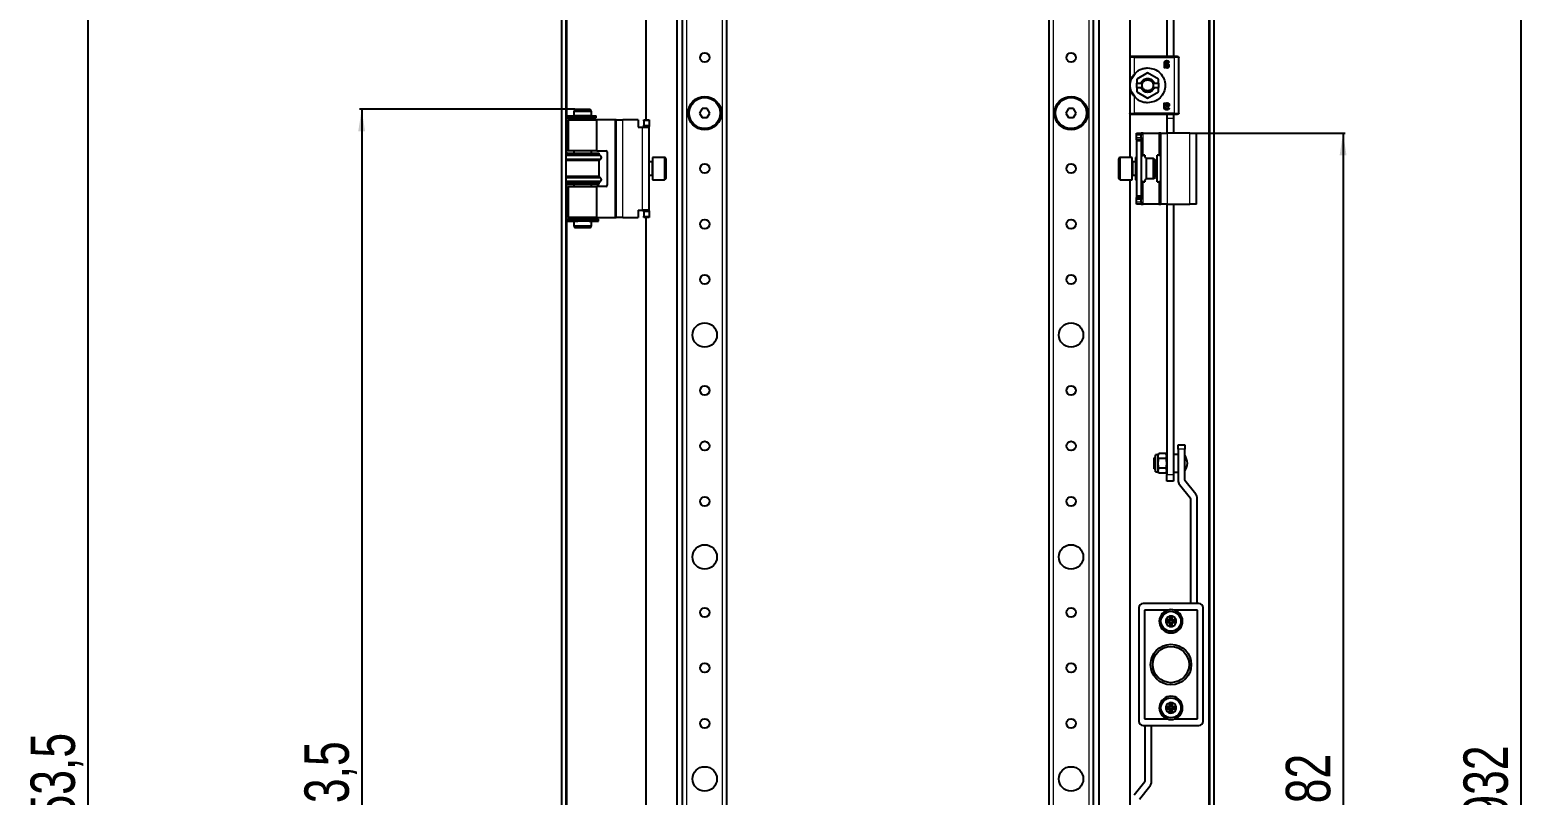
# Model space of a CAD drawing. Header units: millimetres. Extents: x -141 to 1299, y -1456 to 1043.
# Drawn here: x 626 to 1299, y -223 to 121 of the extents above; entities that cross this region are included whole.
import ezdxf

# ---------------------------------------------------------------- set-up
doc = ezdxf.new("R2010")
doc.units = ezdxf.units.MM
doc.layers.add('FORMAT', color=7, linetype='Continuous')
doc.styles.add('SLDTEXTSTYLE0', font='TXT', dxfattribs={"width": 0.75})
doc.dimstyles.new('SLDDIMSTYLE0', dxfattribs={"dimtxt": 20, "dimasz": 10, "dimexe": 0, "dimexo": 0.0625, "dimgap": 5, "dimtad": 2, "dimdec": 1, "dimrnd": 1e-09, "dimzin": 12, "dimdsep": 46, "dimtxsty": 'SLDTEXTSTYLE0', "dimsah": 1, "dimcen": 0.09, "dimadec": 0, "dimazin": 3, "dimtfac": 1, "dimtofl": 0, "dimtmove": 0, "dimatfit": 3, "dimfxl": 0, "dimfrac": 2, "dimtolj": 1, "dimtzin": 12, "dimarcsym": 0})

# ---------------------------------------------------------------- blocks, each defined once
blk = doc.blocks.new('_D_5')
at = {"layer": 'FORMAT'}
for p, q in [((1151.5, 749.96), (1298.5, 749.96)), ((1297.5, 749.96), (1297.5, -1182.04)), ((1151.5, -1182.04), (1298.5, -1182.04))]:
    blk.add_line(p, q, dxfattribs=at)
for points in [[(1297.5, 749.96), (1295.96, 739.96), (1299.04, 739.96)], [(1297.5, -1182.04), (1299.04, -1172.04), (1295.96, -1172.04)]]:
    blk.add_solid(points, dxfattribs=at)
at = {"layer": 'FORMAT', "insert": (1271.72, -245.59), "char_height": 20, "attachment_point": 1, "rotation": 90, "style": 'SLDTEXTSTYLE0'}
blk.add_mtext('1932', dxfattribs=at)
blk = doc.blocks.new('_D_7')
at = {"layer": 'FORMAT'}
for p, q in [((871.56, 760.71), (651.14, 760.71)), ((652.14, 760.71), (652.14, -1192.79)), ((871.56, -1192.79), (651.14, -1192.79))]:
    blk.add_line(p, q, dxfattribs=at)
for points in [[(652.14, 760.71), (650.6, 750.71), (653.67, 750.71)], [(652.14, -1192.79), (653.67, -1182.79), (650.6, -1182.79)]]:
    blk.add_solid(points, dxfattribs=at)
at = {"layer": 'FORMAT', "insert": (626.35, -256.67), "char_height": 20, "attachment_point": 1, "rotation": 90, "style": 'SLDTEXTSTYLE0'}
blk.add_mtext('1953,5', dxfattribs=at)
blk = doc.blocks.new('_D_8')
at = {"layer": 'FORMAT'}
for p, q in [((1148.5, 74.96), (1218.5, 74.96)), ((1217.5, 74.96), (1217.5, -507.04)), ((1148.5, -507.04), (1218.5, -507.04))]:
    blk.add_line(p, q, dxfattribs=at)
for points in [[(1217.5, 74.96), (1215.96, 64.96), (1219.04, 64.96)], [(1217.5, -507.04), (1219.04, -497.04), (1215.96, -497.04)]]:
    blk.add_solid(points, dxfattribs=at)
at = {"layer": 'FORMAT', "insert": (1191.72, -238.2), "char_height": 20, "attachment_point": 1, "rotation": 90, "style": 'SLDTEXTSTYLE0'}
blk.add_mtext('582', dxfattribs=at)
blk = doc.blocks.new('_D_9')
at = {"layer": 'FORMAT'}
for p, q in [((871.56, 85.71), (774.49, 85.71)), ((775.49, 85.71), (775.49, -517.79)), ((871.56, -517.79), (774.49, -517.79))]:
    blk.add_line(p, q, dxfattribs=at)
for points in [[(775.49, 85.71), (773.95, 75.71), (777.03, 75.71)], [(775.49, -517.79), (777.03, -507.79), (773.95, -507.79)]]:
    blk.add_solid(points, dxfattribs=at)
at = {"layer": 'FORMAT', "insert": (749.71, -249.29), "char_height": 20, "attachment_point": 1, "rotation": 90, "style": 'SLDTEXTSTYLE0'}
blk.add_mtext('603,5', dxfattribs=at)

msp = doc.modelspace()

# ---------------------------------------------------------------- linework, layer by layer
at = {"color": 7, "linetype": 'Continuous', "lineweight": 25}
for p, q in [((865.49, 861.46), (865.49, -1293.54)), ((867.49, 861.46), (867.49, -1293.54)), ((1157.49, -1293.54), (1157.49, 861.46)), ((1159.49, -1293.54), (1159.49, 861.46)), ((917.49, 828.46), (917.49, -1260.54)), ((1107.49, 828.46), (1107.49, -1260.54)), ((919.99, -1233.54), (919.99, 801.46)), ((939.99, -1233.54), (939.99, 801.46)), ((1084.99, 801.46), (1084.99, -1233.54)), ((1104.99, 801.46), (1104.99, -1233.54)), ((1121.49, 728.96), (1121.49, 109.14)), ((1138.19, 717.96), (1138.19, 109.46)), ((1141.19, 717.96), (1141.19, 109.46)), ((903.49, 711.96), (903.49, 80.96)), ((1121.49, 108.96), (1121.49, 83.96)), ((1141.49, 109.46), (1123.49, 109.46)), ((1142.09, 109.46), (1141.84, 109.46)), ((1143.49, 83.96), (1143.49, 108.96)), ((1122.32, 99.59), (1123.83, 101.85)), ((1129.49, 102.18), (1124.54, 99.32)), ((1134.44, 99.32), (1129.49, 102.18)), ((1136.94, 106.42), (1136.94, 104.56)), ((1137.39, 104.56), (1137.39, 104.84)), ((1137.46, 106.17), (1137.46, 106.39)), ((1137.85, 106.17), (1137.46, 106.17)), ((1137.46, 105.82), (1137.89, 105.82)), ((1137.46, 105.23), (1137.46, 105.82)), ((1124.54, 99.32), (1124.54, 97.46)), ((1124.54, 95.46), (1124.54, 97.46)), ((1124.54, 97.46), (1126.51, 97.46)), ((1124.54, 95.46), (1124.54, 93.61)), ((1124.54, 95.46), (1126.51, 95.46)), ((1127.2, 97.46), (1126.51, 97.46)), ((1126.51, 95.46), (1127.2, 95.46)), ((1132.48, 97.46), (1131.79, 97.46)), ((1131.79, 95.46), (1132.48, 95.46)), ((1132.48, 97.46), (1134.44, 97.46)), ((1132.48, 95.46), (1134.44, 95.46)), ((1134.44, 97.46), (1134.44, 99.32)), ((1134.44, 97.46), (1134.44, 95.46)), ((1134.44, 93.61), (1134.44, 95.46)), ((1123.83, 91.08), (1122.32, 93.34)), ((1124.54, 93.61), (1129.49, 90.75)), ((1129.49, 90.75), (1134.44, 93.61)), ((1136.94, 86.51), (1136.94, 88.37)), ((1137.39, 88.37), (1137.39, 88.09)), ((1137.46, 87.11), (1137.46, 87.7)), ((867.84, 82.66), (867.84, 81.76)), ((867.84, 82.66), (880.73, 82.66)), ((867.84, 81.76), (880.73, 81.76)), ((868.54, 80.96), (868.54, 66.96)), ((868.54, 80.96), (881.44, 80.96)), ((871.57, 85.71), (870.99, 84.71)), ((870.99, 84.71), (870.99, 82.71)), ((878.99, 84.71), (870.99, 84.71)), ((875.75, 82.71), (870.99, 82.71)), ((870.99, 81.71), (870.99, 80.96)), ((875.75, 81.71), (870.99, 81.71)), ((871.49, 82.71), (871.49, 82.66)), ((871.49, 81.76), (871.49, 81.71)), ((871.57, 85.71), (878.42, 85.71)), ((878.99, 82.71), (875.75, 82.71)), ((878.99, 81.71), (875.75, 81.71)), ((878.99, 84.71), (878.42, 85.71)), ((878.49, 82.66), (878.49, 82.71)), ((878.49, 81.71), (878.49, 81.76)), ((878.99, 82.71), (878.99, 84.71)), ((878.99, 80.96), (878.99, 81.71)), ((880.73, 82.66), (880.82, 82.66)), ((880.73, 81.76), (880.82, 81.76)), ((880.82, 81.76), (880.82, 82.66)), ((880.82, 82.66), (881.03, 82.66)), ((880.82, 81.76), (881.03, 81.76)), ((881.03, 81.76), (881.03, 82.66)), ((881.44, 66.96), (881.44, 80.96)), ((889.54, 80.96), (881.44, 80.96)), ((890.04, 80.96), (889.54, 80.96)), ((890.04, 36.96), (890.04, 80.96)), ((890.04, 80.96), (893.04, 80.96)), ((900.04, 80.96), (893.04, 80.96)), ((900.04, 80.96), (900.04, 77.66)), ((902.54, 80.96), (905.04, 80.96)), ((902.54, 80.46), (902.54, 80.96)), ((905.04, 80.96), (905.04, 80.46)), ((928.84, 85.96), (927.68, 83.96)), ((927.68, 83.96), (928.84, 81.96)), ((931.15, 85.96), (928.84, 85.96)), ((928.84, 81.96), (931.15, 81.96)), ((932.3, 83.96), (931.15, 85.96)), ((931.15, 81.96), (932.3, 83.96)), ((1093.84, 85.96), (1092.68, 83.96)), ((1092.68, 83.96), (1093.84, 81.96)), ((1096.15, 85.96), (1093.84, 85.96)), ((1093.84, 81.96), (1096.15, 81.96)), ((1097.3, 83.96), (1096.15, 85.96)), ((1096.15, 81.96), (1097.3, 83.96)), ((1121.49, 83.79), (1121.49, 63.96)), ((1123.49, 83.46), (1141.49, 83.46)), ((1137.89, 87.11), (1137.46, 87.11)), ((1137.85, 86.76), (1137.46, 86.76)), ((1137.46, 86.76), (1137.46, 86.54)), ((1138.19, 83.54), (1138.19, 81.66)), ((1138.19, 81.66), (1138.19, 74.96)), ((1141.19, 83.54), (1141.19, 81.66)), ((1141.19, 81.66), (1141.19, 74.96)), ((1141.84, 83.46), (1142.09, 83.46)), ((900.04, 77.66), (902.04, 77.66)), ((902.04, 77.66), (905.04, 77.66)), ((902.54, 80.46), (902.54, 78.46)), ((902.54, 77.96), (902.54, 78.46)), ((905.04, 77.96), (902.54, 77.96)), ((902.54, 77.96), (902.54, 77.66)), ((905.04, 80.46), (905.04, 78.46)), ((905.04, 78.46), (905.04, 77.96)), ((905.04, 77.66), (905.04, 77.96)), ((905.04, 40.26), (905.04, 77.66)), ((1124.49, 74.96), (1126.49, 74.96)), ((1124.49, 73.96), (1124.49, 74.96)), ((1126.49, 74.96), (1126.49, 73.96)), ((1127.49, 74.96), (1126.49, 74.96)), ((1127.49, 74.96), (1134.49, 74.96)), ((1135.49, 74.96), (1134.49, 74.96)), ((1135.49, 42.96), (1135.49, 74.96)), ((1135.49, 74.96), (1138.49, 74.96)), ((1148.49, 74.96), (1138.49, 74.96)), ((1148.49, 74.96), (1151.49, 74.96)), ((1151.49, 42.96), (1151.49, 74.96)), ((1124.49, 72.96), (1124.49, 73.96)), ((1124.49, 71.96), (1124.49, 72.96)), ((1126.49, 71.96), (1124.49, 71.96)), ((1124.49, 71.96), (1124.49, 71.46)), ((1126.49, 71.46), (1124.49, 71.46)), ((1124.49, 71.46), (1124.49, 46.46)), ((1126.49, 72.96), (1126.49, 73.96)), ((1126.49, 72.96), (1126.49, 71.96)), ((1126.49, 71.96), (1126.49, 71.46)), ((1126.49, 71.46), (1126.49, 46.46)), ((867.49, 65.96), (882.49, 65.96)), ((882.49, 65.36), (867.49, 65.36)), ((882.49, 62.56), (867.49, 62.56)), ((881.44, 66.96), (868.54, 66.96)), ((870.99, 66.96), (870.99, 65.96)), ((878.99, 65.96), (878.99, 66.96)), ((881.44, 66.96), (885.54, 66.96)), ((882.49, 65.36), (882.49, 65.96)), ((883.19, 64.68), (882.49, 65.36)), ((882.49, 62.56), (883.19, 63.25)), ((882.49, 55.36), (882.49, 62.56)), ((886.04, 66.46), (886.04, 51.46)), ((906.29, 61.96), (905.04, 61.96)), ((911.94, 63.96), (906.54, 63.96)), ((906.54, 63.96), (906.54, 53.96)), ((912.54, 63.36), (912.54, 54.56)), ((1116.49, 56.71), (1116.49, 63.36)), ((1122.49, 63.96), (1117.09, 63.96)), ((1122.49, 56.41), (1122.49, 63.96)), ((1123.99, 61.96), (1122.74, 61.96)), ((1124.49, 63.96), (1123.99, 63.96)), ((1123.99, 63.96), (1123.99, 62.75)), ((1123.99, 62.75), (1123.99, 53.96)), ((1126.49, 64.96), (1127.49, 64.96)), ((1128.19, 64.96), (1127.49, 64.96)), ((1128.19, 64.96), (1128.19, 64.51)), ((1132.13, 63.46), (1128.99, 63.46)), ((1128.99, 54.46), (1128.99, 63.46)), ((1132.99, 62.96), (1132.13, 63.46)), ((1132.13, 54.46), (1132.13, 63.46)), ((1132.99, 54.96), (1132.99, 62.96)), ((1133.79, 52.96), (1133.79, 64.96)), ((1134.49, 64.96), (1133.79, 64.96)), ((1134.49, 64.96), (1135.49, 64.96)), ((882.49, 55.36), (867.49, 55.36)), ((883.19, 54.68), (882.49, 55.36)), ((905.04, 55.96), (906.29, 55.96)), ((906.54, 53.96), (911.94, 53.96)), ((1116.49, 54.56), (1116.49, 56.71)), ((1117.09, 53.96), (1122.49, 53.96)), ((1121.49, 53.96), (1121.49, -486.04)), ((1122.49, 53.96), (1122.49, 56.41)), ((1122.74, 55.96), (1123.99, 55.96)), ((1123.99, 53.96), (1124.49, 53.96)), ((1128.99, 54.46), (1132.13, 54.46)), ((1132.13, 54.46), (1132.99, 54.96)), ((882.49, 52.56), (867.49, 52.56)), ((867.49, 51.96), (882.49, 51.96)), ((868.54, 50.96), (868.54, 36.96)), ((868.54, 50.96), (881.44, 50.96)), ((870.99, 51.96), (870.99, 50.96)), ((878.99, 50.96), (878.99, 51.96)), ((881.44, 36.96), (881.44, 50.96)), ((885.54, 50.96), (881.44, 50.96)), ((882.49, 52.56), (883.19, 53.25)), ((882.49, 51.96), (882.49, 52.56)), ((1127.49, 52.96), (1126.49, 52.96)), ((1127.49, 52.96), (1128.19, 52.96)), ((1128.19, 53.41), (1128.19, 52.96)), ((1133.79, 52.96), (1134.49, 52.96)), ((1135.49, 52.96), (1134.49, 52.96)), ((1126.49, 46.46), (1124.49, 46.46)), ((1124.49, 46.46), (1124.49, 45.96)), ((1124.49, 44.96), (1124.49, 45.96)), ((1124.49, 45.96), (1126.49, 45.96)), ((1124.49, 43.96), (1124.49, 44.96)), ((1124.49, 42.96), (1124.49, 43.96)), ((1126.49, 42.96), (1124.49, 42.96)), ((1126.49, 46.46), (1126.49, 45.96)), ((1126.49, 45.96), (1126.49, 44.96)), ((1126.49, 43.96), (1126.49, 44.96)), ((1126.49, 43.96), (1126.49, 42.96)), ((1126.49, 42.96), (1127.49, 42.96)), ((1134.49, 42.96), (1127.49, 42.96)), ((1134.49, 42.96), (1135.49, 42.96)), ((1138.49, 42.96), (1135.49, 42.96)), ((1138.19, 42.96), (1138.19, -78.84)), ((1138.49, 42.96), (1148.49, 42.96)), ((1141.19, 42.96), (1141.19, -78.84)), ((1151.49, 42.96), (1148.49, 42.96)), ((867.84, 36.16), (867.84, 35.26)), ((867.84, 36.16), (871.84, 36.16)), ((867.84, 35.26), (871.84, 35.26)), ((881.44, 36.96), (868.54, 36.96)), ((870.99, 36.96), (870.99, 36.21)), ((875.75, 36.21), (870.99, 36.21)), ((870.99, 35.21), (870.99, 33.21)), ((875.75, 35.21), (870.99, 35.21)), ((871.49, 36.21), (871.49, 36.16)), ((871.49, 35.26), (871.49, 35.21)), ((871.84, 36.16), (872.49, 36.16)), ((871.84, 35.26), (872.49, 35.26)), ((872.49, 36.16), (872.83, 36.16)), ((872.49, 35.26), (872.83, 35.26)), ((872.83, 35.26), (872.83, 36.16)), ((872.83, 36.16), (872.83, 36.16)), ((872.83, 35.26), (872.83, 35.26)), ((878.99, 36.21), (875.75, 36.21)), ((878.99, 35.21), (875.75, 35.21)), ((877.92, 36.16), (877.92, 35.26)), ((877.92, 36.16), (877.94, 36.16)), ((877.92, 35.26), (877.94, 35.26)), ((877.94, 36.16), (879.24, 36.16)), ((877.94, 35.26), (879.24, 35.26)), ((878.49, 36.16), (878.49, 36.21)), ((878.49, 35.21), (878.49, 35.26)), ((878.99, 36.21), (878.99, 36.96)), ((878.99, 33.21), (878.99, 35.21)), ((879.24, 36.16), (879.96, 36.16)), ((879.24, 35.26), (879.96, 35.26)), ((879.96, 36.16), (882.14, 36.16)), ((879.96, 35.26), (882.14, 35.26)), ((881.44, 36.96), (889.54, 36.96)), ((882.14, 35.26), (882.14, 36.16)), ((889.54, 36.96), (890.04, 36.96)), ((893.04, 36.96), (890.04, 36.96)), ((893.04, 36.96), (900.04, 36.96)), ((900.04, 40.26), (902.04, 40.26)), ((900.04, 40.26), (900.04, 36.96)), ((905.04, 40.26), (902.04, 40.26)), ((902.54, 40.26), (902.54, 39.96)), ((902.54, 39.96), (905.04, 39.96)), ((902.54, 39.46), (902.54, 39.96)), ((902.54, 39.46), (902.54, 37.46)), ((902.54, 36.96), (902.54, 37.46)), ((905.04, 36.96), (902.54, 36.96)), ((903.49, 36.96), (903.49, -469.04)), ((905.04, 39.96), (905.04, 40.26)), ((905.04, 39.96), (905.04, 39.46)), ((905.04, 39.46), (905.04, 37.46)), ((905.04, 37.46), (905.04, 36.96)), ((870.99, 33.21), (871.57, 32.21)), ((870.99, 33.21), (875.75, 33.21)), ((875.64, 32.21), (871.57, 32.21)), ((878.42, 32.21), (875.64, 32.21)), ((875.75, 33.21), (878.99, 33.21)), ((878.42, 32.21), (878.99, 33.21)), ((1143.19, -67.54), (1143.19, -65.54)), ((1143.19, -65.54), (1146.19, -65.54)), ((1146.19, -65.54), (1146.19, -67.54)), ((1132.99, -70.89), (1132.49, -71.39)), ((1132.49, -76.29), (1132.49, -71.39)), ((1134.19, -69.99), (1132.99, -69.99)), ((1132.99, -73.84), (1132.99, -69.99)), ((1132.99, -77.69), (1132.99, -73.84)), ((1134.54, -69.39), (1134.19, -69.99)), ((1134.19, -73.84), (1134.19, -69.99)), ((1134.19, -77.69), (1134.19, -73.84)), ((1137.65, -69.39), (1134.54, -69.39)), ((1137.65, -71.61), (1134.54, -71.61)), ((1137.99, -69.99), (1137.65, -69.39)), ((1137.99, -69.99), (1137.99, -77.69)), ((1138.19, -70.89), (1137.99, -70.89)), ((1143.19, -69.84), (1141.19, -69.84)), ((1143.19, -67.54), (1143.19, -81.47)), ((1146.19, -81.47), (1146.19, -67.54)), ((1132.49, -76.29), (1132.99, -76.79)), ((1132.99, -77.69), (1134.19, -77.69)), ((1134.19, -77.69), (1134.54, -78.29)), ((1137.65, -76.06), (1134.54, -76.06)), ((1137.65, -78.29), (1134.54, -78.29)), ((1137.65, -78.29), (1137.99, -77.69)), ((1137.99, -76.79), (1138.19, -76.79)), ((1138.19, -81.84), (1138.19, -78.84)), ((1141.19, -77.84), (1143.19, -77.84)), ((1141.19, -78.84), (1141.19, -81.84)), ((1141.19, -81.84), (1138.19, -81.84)), ((1143.88, -83.45), (1148.75, -89.62)), ((1151.11, -87.76), (1146.24, -81.59)), ((1148.79, -89.75), (1148.79, -137.04)), ((1151.79, -137.04), (1151.79, -89.75)), ((1125.49, -139.04), (1125.49, -190.04)), ((1152.49, -137.04), (1127.49, -137.04)), ((1127.99, -140.04), (1127.99, -189.04)), ((1138.39, -140.04), (1127.99, -140.04)), ((1151.99, -140.04), (1141.59, -140.04)), ((1151.99, -189.04), (1151.99, -140.04)), ((1154.49, -190.04), (1154.49, -139.04)), ((1139.29, -144.44), (1137.72, -144.44)), ((1138.09, -144.87), (1137.72, -144.44)), ((1138.09, -145.2), (1137.72, -145.64)), ((1137.72, -145.64), (1139.29, -145.64)), ((1139.29, -144.87), (1138.09, -144.87)), ((1138.09, -145.2), (1139.29, -145.2)), ((1139.39, -142.76), (1139.39, -144.34)), ((1139.83, -143.13), (1139.39, -142.76)), ((1139.39, -145.74), (1139.39, -147.31)), ((1139.83, -146.94), (1139.39, -147.31)), ((1139.83, -143.13), (1139.83, -144.34)), ((1139.83, -145.74), (1139.83, -146.94)), ((1140.16, -143.13), (1140.59, -142.76)), ((1140.16, -144.34), (1140.16, -143.13)), ((1140.16, -146.94), (1140.16, -145.74)), ((1140.16, -146.94), (1140.59, -147.31)), ((1140.59, -144.34), (1140.59, -142.76)), ((1140.59, -147.31), (1140.59, -145.74)), ((1142.27, -144.44), (1140.69, -144.44)), ((1141.9, -144.87), (1140.69, -144.87)), ((1140.69, -145.2), (1141.9, -145.2)), ((1140.69, -145.64), (1142.27, -145.64)), ((1141.9, -144.87), (1142.27, -144.44)), ((1141.9, -145.2), (1142.27, -145.64)), ((1138.09, -183.87), (1137.72, -183.44)), ((1137.72, -183.44), (1139.29, -183.44)), ((1138.09, -184.2), (1137.72, -184.64)), ((1139.29, -184.64), (1137.72, -184.64)), ((1138.09, -183.87), (1139.29, -183.87)), ((1139.29, -184.2), (1138.09, -184.2)), ((1139.39, -183.34), (1139.39, -181.76)), ((1139.83, -182.13), (1139.39, -181.76)), ((1139.39, -186.31), (1139.39, -184.74)), ((1139.83, -185.94), (1139.39, -186.31)), ((1139.83, -183.34), (1139.83, -182.13)), ((1139.83, -185.94), (1139.83, -184.74)), ((1140.16, -182.13), (1140.59, -181.76)), ((1140.16, -182.13), (1140.16, -183.34)), ((1140.16, -184.74), (1140.16, -185.94)), ((1140.16, -185.94), (1140.59, -186.31)), ((1140.59, -181.76), (1140.59, -183.34)), ((1140.59, -184.74), (1140.59, -186.31)), ((1140.69, -183.44), (1142.27, -183.44)), ((1140.69, -183.87), (1141.9, -183.87)), ((1141.9, -184.2), (1140.69, -184.2)), ((1142.27, -184.64), (1140.69, -184.64)), ((1141.9, -183.87), (1142.27, -183.44)), ((1141.9, -184.2), (1142.27, -184.64)), ((1127.49, -192.04), (1152.49, -192.04)), ((1127.99, -189.04), (1138.39, -189.04)), ((1128.19, -192.04), (1128.19, -217.27)), ((1131.19, -217.27), (1131.19, -192.04)), ((1141.59, -189.04), (1151.99, -189.04)), ((1128.15, -217.39), (1123.39, -223.36)), ((1125.74, -225.23), (1130.5, -219.26))]:
    msp.add_line(p, q, dxfattribs=at)
at = {"color": 8, "linetype": 'Continuous', "lineweight": 18}
for p, q in [((1156.89, 858.86), (1156.89, -1290.94)), ((921.99, -1233.54), (921.99, 801.46)), ((937.99, -1233.54), (937.99, 801.46)), ((1086.99, 801.46), (1086.99, -1233.54)), ((1102.99, 801.46), (1102.99, -1233.54)), ((868.09, 82.66), (868.09, 710.26)), ((1123.49, 101.53), (1123.49, 108.96)), ((1123.49, 108.96), (1141.49, 108.96)), ((1141.49, 108.96), (1141.49, 83.96)), ((1123.49, 83.96), (1123.49, 91.4)), ((1129.49, 93.96), (1129.49, 93.31)), ((868.09, 65.96), (868.09, 81.76)), ((880.73, 82.66), (880.73, 81.76)), ((889.54, 80.96), (889.54, 36.96)), ((893.04, 36.96), (893.04, 80.96)), ((1141.49, 83.96), (1123.49, 83.96)), ((1138.19, 81.66), (1141.19, 81.66)), ((902.04, 40.26), (902.04, 77.66)), ((905.04, 80.46), (902.54, 80.46)), ((902.54, 78.46), (905.04, 78.46)), ((1127.49, 64.96), (1127.49, 74.96)), ((1134.49, 74.96), (1134.49, 64.96)), ((1138.49, 42.96), (1138.49, 74.96)), ((1148.49, 42.96), (1148.49, 74.96)), ((1126.49, 73.96), (1124.49, 73.96)), ((1124.49, 72.96), (1126.49, 72.96)), ((883.19, 64.68), (867.49, 64.68)), ((883.19, 63.25), (867.49, 63.25)), ((906.29, 61.56), (906.29, 61.96)), ((906.29, 55.96), (906.29, 61.56)), ((911.94, 53.96), (911.94, 63.96)), ((1117.09, 63.96), (1117.09, 56.41)), ((1122.74, 61.96), (1122.74, 55.96)), ((883.19, 54.68), (867.49, 54.68)), ((1117.09, 56.41), (1117.09, 53.96)), ((883.19, 53.25), (867.49, 53.25)), ((868.09, 36.16), (868.09, 51.96)), ((1127.49, 42.96), (1127.49, 52.96)), ((1134.49, 52.96), (1134.49, 42.96)), ((1126.49, 44.96), (1124.49, 44.96)), ((1124.49, 43.96), (1126.49, 43.96)), ((868.09, -467.34), (868.09, 35.26)), ((871.84, 36.16), (871.84, 35.26)), ((872.49, 36.16), (872.49, 35.26)), ((872.83, 36.16), (872.83, 35.26)), ((877.94, 36.16), (877.94, 35.26)), ((879.24, 36.16), (879.24, 35.26)), ((879.96, 36.16), (879.96, 35.26)), ((905.04, 39.46), (902.54, 39.46)), ((902.54, 37.46), (905.04, 37.46)), ((1146.19, -67.54), (1143.19, -67.54)), ((1138.19, -78.84), (1141.19, -78.84)), ((1139.29, -144.87), (1139.29, -144.44)), ((1139.29, -145.2), (1139.29, -145.64)), ((1139.83, -144.34), (1139.39, -144.34)), ((1139.83, -145.74), (1139.39, -145.74)), ((1140.16, -144.34), (1140.59, -144.34)), ((1140.16, -145.74), (1140.59, -145.74)), ((1140.69, -144.87), (1140.69, -144.44)), ((1140.69, -145.2), (1140.69, -145.64)), ((1139.29, -183.87), (1139.29, -183.44)), ((1139.29, -184.2), (1139.29, -184.64)), ((1139.83, -183.34), (1139.39, -183.34)), ((1139.83, -184.74), (1139.39, -184.74)), ((1140.16, -183.34), (1140.59, -183.34)), ((1140.16, -184.74), (1140.59, -184.74)), ((1140.69, -183.87), (1140.69, -183.44)), ((1140.69, -184.2), (1140.69, -184.64))]:
    msp.add_line(p, q, dxfattribs=at)
at = {"color": 7, "linetype": 'Continuous', "lineweight": 25}
for centre, radius in [((929.99, 108.96), 2.1), ((1094.99, 108.96), 2.1), ((929.99, 83.96), 7.5), ((929.99, 83.96), 7), ((1094.99, 83.96), 7.5), ((1094.99, 83.96), 7), ((929.99, 58.96), 2.1), ((1094.99, 58.96), 2.1), ((929.99, 33.96), 2.1), ((1094.99, 33.96), 2.1), ((929.99, 8.96), 2.1), ((1094.99, 8.96), 2.1), ((929.99, -16.04), 5.5), ((1094.99, -16.04), 5.5), ((929.99, -41.04), 2.1), ((1094.99, -41.04), 2.1), ((929.99, -66.04), 2.1), ((1094.99, -66.04), 2.1), ((929.99, -91.04), 2.1), ((1094.99, -91.04), 2.1), ((929.99, -116.04), 5.5), ((1094.99, -116.04), 5.5), ((929.99, -141.04), 2.1), ((1094.99, -141.04), 2.1), ((1139.99, -145.04), 4.5), ((1139.99, -164.54), 9.15), ((1139.99, -164.54), 8.15), ((929.99, -166.04), 2.1), ((1094.99, -166.04), 2.1), ((1139.99, -184.04), 4.5), ((929.99, -191.04), 2.1), ((1094.99, -191.04), 2.1), ((929.99, -216.04), 5.5), ((1094.99, -216.04), 5.5)]:
    msp.add_circle(centre, radius, dxfattribs=at)
for centre, radius, start, end in [((882.49, 63.96), 1, 314.427, 45.573), ((885.54, 66.46), 0.5, 0, 90), ((906.29, 62.21), 0.25, 270, 0), ((911.94, 63.36), 0.6, 0, 90), ((1117.09, 63.36), 0.6, 90, 180), ((1122.74, 62.21), 0.25, 180, 270), ((882.49, 53.96), 1, 314.427, 45.573), ((906.29, 55.71), 0.25, 360, 90), ((911.94, 54.56), 0.6, 270, 360), ((1117.09, 54.56), 0.6, 180, 270), ((1122.74, 55.71), 0.25, 90, 180), ((885.54, 51.46), 0.5, 270, 0), ((1139.55, -74.79), 8, 6.88194, 33.87093), ((1139.55, -72.88), 8, 326.12907, 353.11806), ((1146.39, -81.47), 3.2, 180, 218.26399), ((1146.39, -81.47), 0.2, 180, 218.26399), ((1148.59, -89.75), 0.2, 0, 38.26399), ((1148.59, -89.75), 3.2, 0, 38.26399), ((1127.49, -139.04), 2, 90, 180), ((1139.99, -145.04), 5.25, 107.75279, 72.24721), ((1139.99, -145.04), 5.25, 72.24721, 107.75279), ((1152.49, -139.04), 2, 0, 90), ((1139.99, -145.04), 2.35, 165.2075, 194.7925), ((1139.99, -145.04), 2.35, 104.7925, 165.2075), ((1139.99, -145.04), 2.35, 194.7925, 255.2075), ((1139.99, -145.04), 1.91, 175.10562, 184.89438), ((1139.29, -144.34), 0.1, 270, 0), ((1139.29, -144.34), 0.537, 270, 0), ((1139.29, -145.74), 0.537, 0, 90), ((1139.29, -145.74), 0.1, 0, 90), ((1139.99, -145.04), 2.35, 75.2075, 104.7925), ((1139.99, -145.04), 2.35, 255.2075, 284.7925), ((1139.99, -145.04), 1.91, 85.10562, 94.89438), ((1139.99, -145.04), 1.91, 265.10562, 274.89438), ((1140.69, -144.34), 0.537, 180, 270), ((1140.69, -145.74), 0.537, 90, 180), ((1139.99, -145.04), 2.35, 14.7925, 75.2075), ((1140.69, -144.34), 0.1, 180, 270), ((1139.99, -145.04), 2.35, 284.7925, 345.2075), ((1140.69, -145.74), 0.1, 90, 180), ((1139.99, -145.04), 1.91, 355.10562, 4.89438), ((1139.99, -145.04), 2.35, 345.2075, 14.7925), ((1139.99, -184.04), 5.25, 287.75279, 252.24721), ((1139.99, -184.04), 2.35, 75.2075, 104.7925), ((1139.99, -184.04), 2.35, 165.2075, 194.7925), ((1139.99, -184.04), 2.35, 104.7925, 165.2075), ((1139.99, -184.04), 2.35, 194.7925, 255.2075), ((1139.99, -184.04), 1.91, 175.10562, 184.89438), ((1139.29, -183.34), 0.1, 270, 0), ((1139.29, -183.34), 0.537, 270, 0), ((1139.29, -184.74), 0.537, 0, 90), ((1139.29, -184.74), 0.1, 0, 90), ((1139.99, -184.04), 2.35, 255.2075, 284.7925), ((1139.99, -184.04), 1.91, 85.10562, 94.89438), ((1139.99, -184.04), 1.91, 265.10562, 274.89438), ((1140.69, -183.34), 0.537, 180, 270), ((1140.69, -184.74), 0.537, 90, 180), ((1139.99, -184.04), 2.35, 14.7925, 75.2075), ((1140.69, -183.34), 0.1, 180, 270), ((1139.99, -184.04), 2.35, 284.7925, 345.2075), ((1140.69, -184.74), 0.1, 90, 180), ((1139.99, -184.04), 1.91, 355.10562, 4.89438), ((1139.99, -184.04), 2.35, 345.2075, 14.7925), ((1127.49, -190.04), 2, 180, 270), ((1139.99, -184.04), 5.25, 252.24721, 287.75279), ((1152.49, -190.04), 2, 270, 0), ((1127.99, -217.27), 0.2, 321.4416, 0), ((1127.99, -217.27), 3.2, 321.4416, 0)]:
    msp.add_arc(centre, radius, start, end, dxfattribs=at)
for points in [[(1121.99, 109.46), (1121.93, 109.46), (1121.8, 109.44), (1121.63, 109.33), (1121.52, 109.16), (1121.5, 109.03), (1121.49, 108.96)], [(1123.49, 109.46), (1123.3, 109.46), (1122.9, 109.46), (1122.41, 109.46), (1122.06, 109.46), (1122.02, 109.46), (1121.99, 109.46)], [(1142.99, 109.46), (1142.97, 109.46), (1142.93, 109.46), (1142.58, 109.46), (1142.08, 109.46), (1141.69, 109.46), (1141.49, 109.46)], [(1142.99, 109.46), (1143.06, 109.46), (1143.19, 109.44), (1143.36, 109.33), (1143.47, 109.16), (1143.49, 109.03), (1143.49, 108.96)], [(1123.49, 101.53), (1123.89, 101.94), (1124.68, 102.76), (1126.16, 103.63), (1127.79, 104.21), (1128.92, 104.28), (1129.49, 104.31)], [(1129.49, 104.31), (1130.52, 104.2), (1132.58, 103.96), (1135.19, 102.15), (1136.94, 99.55), (1137.55, 96.46), (1136.94, 93.38), (1135.19, 90.78), (1132.58, 88.97), (1130.52, 88.73), (1129.49, 88.61)], [(1126.51, 97.46), (1126.64, 97.77), (1126.9, 98.37), (1127.63, 99.06), (1128.51, 99.51), (1129.49, 99.67), (1130.48, 99.51), (1131.36, 99.06), (1132.08, 98.37), (1132.35, 97.77), (1132.48, 97.46)], [(1129.49, 93.31), (1129.17, 93.34), (1128.51, 93.4), (1127.63, 93.87), (1126.9, 94.56), (1126.64, 95.16), (1126.51, 95.46)], [(1127.2, 95.46), (1127.14, 95.63), (1127.02, 95.95), (1126.98, 96.46), (1127.02, 96.98), (1127.14, 97.3), (1127.2, 97.46)], [(1127.2, 97.46), (1127.32, 97.68), (1127.55, 98.1), (1128.11, 98.58), (1128.77, 98.9), (1129.25, 98.94), (1129.49, 98.96)], [(1129.49, 93.96), (1129.25, 93.98), (1128.77, 94.03), (1128.11, 94.35), (1127.55, 94.82), (1127.32, 95.25), (1127.2, 95.46)], [(1129.49, 98.96), (1129.74, 98.94), (1130.22, 98.9), (1130.88, 98.58), (1131.44, 98.1), (1131.67, 97.68), (1131.79, 97.46)], [(1132.48, 95.46), (1132.35, 95.16), (1132.08, 94.56), (1131.36, 93.87), (1130.48, 93.4), (1129.82, 93.34), (1129.49, 93.31)], [(1131.79, 95.46), (1131.67, 95.25), (1131.44, 94.82), (1130.88, 94.35), (1130.22, 94.03), (1129.74, 93.98), (1129.49, 93.96)], [(1131.79, 97.46), (1131.84, 97.3), (1131.96, 96.98), (1132.01, 96.46), (1131.96, 95.95), (1131.84, 95.63), (1131.79, 95.46)], [(1129.49, 88.61), (1128.92, 88.65), (1127.79, 88.72), (1126.16, 89.3), (1124.68, 90.17), (1123.89, 90.99), (1123.49, 91.4)], [(1121.99, 83.46), (1121.93, 83.47), (1121.8, 83.49), (1121.63, 83.6), (1121.52, 83.77), (1121.5, 83.9), (1121.49, 83.96)], [(1121.99, 83.46), (1122.02, 83.46), (1122.06, 83.46), (1122.41, 83.46), (1122.9, 83.46), (1123.3, 83.46), (1123.49, 83.46)], [(1141.49, 83.46), (1141.69, 83.46), (1142.08, 83.46), (1142.58, 83.46), (1142.93, 83.46), (1142.97, 83.46), (1142.99, 83.46)], [(1143.49, 83.96), (1143.49, 83.9), (1143.47, 83.77), (1143.36, 83.6), (1143.19, 83.49), (1143.06, 83.47), (1142.99, 83.46)]]:
    msp.add_open_spline(points, degree=3, dxfattribs=at)
at = {"color": 8, "linetype": 'Continuous', "lineweight": 18}
for points in [[(1123.49, 108.96), (1123.23, 108.96), (1122.71, 108.96), (1122.05, 108.96), (1121.58, 108.96), (1121.52, 108.96), (1121.49, 108.96)], [(1123.49, 109.46), (1123.49, 109.46), (1123.49, 109.44), (1123.49, 109.33), (1123.49, 109.16), (1123.49, 109.03), (1123.49, 108.96)], [(1141.49, 108.96), (1141.49, 109.03), (1141.49, 109.16), (1141.49, 109.33), (1141.49, 109.44), (1141.49, 109.46), (1141.49, 109.46)], [(1143.49, 108.96), (1143.46, 108.96), (1143.4, 108.96), (1142.94, 108.96), (1142.28, 108.96), (1141.76, 108.96), (1141.49, 108.96)], [(1121.49, 83.96), (1121.52, 83.96), (1121.58, 83.96), (1122.05, 83.96), (1122.71, 83.96), (1123.23, 83.96), (1123.49, 83.96)], [(1123.49, 83.96), (1123.49, 83.9), (1123.49, 83.77), (1123.49, 83.6), (1123.49, 83.49), (1123.49, 83.47), (1123.49, 83.46)], [(1141.49, 83.46), (1141.49, 83.47), (1141.49, 83.49), (1141.49, 83.6), (1141.49, 83.77), (1141.49, 83.9), (1141.49, 83.96)], [(1141.49, 83.96), (1141.76, 83.96), (1142.28, 83.96), (1142.94, 83.96), (1143.4, 83.96), (1143.46, 83.96), (1143.49, 83.96)]]:
    msp.add_open_spline(points, degree=3, dxfattribs=at)
at = {"color": 7, "linetype": 'Continuous', "lineweight": 25}
for points, knots in [([(1123.49, 91.4), (1123.21, 91.78), (1122.64, 92.53), (1122.08, 93.78), (1121.73, 95.06), (1121.6, 96.47), (1121.73, 97.87), (1122.08, 99.15), (1122.64, 100.4), (1123.21, 101.15), (1123.49, 101.53)], [0, 0, 0, 0, 0.125762, 0.25037, 0.375307, 0.500139, 0.62481, 0.749763, 0.874888, 1, 1, 1, 1]), ([(1138.05, 107.46), (1137.9, 107.46), (1137.67, 107.45), (1137.39, 107.35), (1137.21, 107.23), (1137.07, 107.07), (1136.95, 106.79), (1136.94, 106.57), (1136.94, 106.42)], [0, 0, 0, 0, 0.250089, 0.382495, 0.500259, 0.622163, 0.750133, 1, 1, 1, 1]), ([(1136.94, 104.56), (1136.94, 104.54), (1136.94, 104.53), (1136.95, 104.51), (1136.98, 104.49), (1137.05, 104.47), (1137.12, 104.46), (1137.16, 104.46)], [0, 0, 0, 0, 0.124881, 0.183376, 0.250934, 0.500336, 1, 1, 1, 1]), ([(1137.16, 104.46), (1137.21, 104.47), (1137.28, 104.47), (1137.35, 104.48), (1137.38, 104.51), (1137.39, 104.53), (1137.39, 104.55), (1137.39, 104.56)], [0, 0, 0, 0, 0.499718, 0.749437, 0.810587, 0.875078, 1, 1, 1, 1]), ([(1137.39, 104.84), (1137.52, 104.72), (1137.7, 104.55), (1137.98, 104.44), (1138.14, 104.41), (1138.23, 104.41), (1138.27, 104.41)], [0, 0, 0, 0, 0.499113, 0.749325, 0.874665, 1, 1, 1, 1]), ([(1137.46, 106.39), (1137.47, 106.48), (1137.47, 106.61), (1137.53, 106.78), (1137.61, 106.89), (1137.71, 106.97), (1137.84, 107.02), (1137.97, 107.05), (1138.06, 107.05), (1138.1, 107.05)], [0, 0, 0, 0, 0.250023, 0.382539, 0.499802, 0.620838, 0.749652, 0.874777, 1, 1, 1, 1]), ([(1138.19, 104.82), (1138.11, 104.82), (1137.97, 104.84), (1137.71, 104.97), (1137.56, 105.13), (1137.46, 105.23)], [0, 0, 0, 0, 0.249939, 0.499864, 1, 1, 1, 1]), ([(1139.23, 105.25), (1139.22, 105.33), (1139.22, 105.48), (1139.12, 105.7), (1138.96, 105.88), (1138.7, 106.05), (1138.31, 106.15), (1138, 106.16), (1137.85, 106.17)], [0, 0, 0, 0, 0.125049, 0.249886, 0.370856, 0.49982, 0.749609, 1, 1, 1, 1]), ([(1137.89, 105.82), (1138, 105.81), (1138.18, 105.81), (1138.4, 105.75), (1138.55, 105.65), (1138.64, 105.55), (1138.69, 105.42), (1138.7, 105.33), (1138.7, 105.29)], [0, 0, 0, 0, 0.279652, 0.500248, 0.629485, 0.750186, 0.875763, 1, 1, 1, 1]), ([(1139.11, 106.97), (1139.11, 107.02), (1139.11, 107.11), (1139.05, 107.2), (1138.91, 107.28), (1138.58, 107.41), (1138.26, 107.44), (1138.05, 107.46)], [0, 0, 0, 0, 0.1246927, 0.1871822, 0.2497734, 0.5000394, 1, 1, 1, 1]), ([(1138.1, 107.05), (1138.26, 107.03), (1138.5, 107.01), (1138.76, 106.88), (1138.88, 106.81), (1138.95, 106.77), (1138.99, 106.76), (1139.01, 106.76)], [0, 0, 0, 0, 0.4987, 0.749508, 0.874949, 0.946783, 1, 1, 1, 1]), ([(1138.7, 105.29), (1138.69, 105.22), (1138.69, 105.12), (1138.62, 105.01), (1138.56, 104.93), (1138.48, 104.88), (1138.38, 104.84), (1138.28, 104.82), (1138.22, 104.82), (1138.19, 104.82)], [0, 0, 0, 0, 0.249168, 0.373635, 0.49939, 0.619394, 0.749656, 0.87477, 1, 1, 1, 1]), ([(1138.27, 104.41), (1138.39, 104.41), (1138.57, 104.42), (1138.8, 104.51), (1138.95, 104.61), (1139.08, 104.74), (1139.2, 104.95), (1139.22, 105.13), (1139.23, 105.25)], [0, 0, 0, 0, 0.25007, 0.379181, 0.500499, 0.62417, 0.750842, 1, 1, 1, 1]), ([(1139.01, 106.76), (1139.02, 106.76), (1139.04, 106.76), (1139.05, 106.77), (1139.07, 106.79), (1139.09, 106.81), (1139.1, 106.85), (1139.11, 106.89), (1139.11, 106.93), (1139.11, 106.95), (1139.11, 106.97)], [0, 0, 0, 0, 0.128825, 0.180169, 0.243397, 0.36986, 0.499864, 0.749649, 0.843476, 1, 1, 1, 1]), ([(1136.94, 88.37), (1136.94, 88.38), (1136.94, 88.4), (1136.95, 88.42), (1136.98, 88.44), (1137.05, 88.46), (1137.12, 88.46), (1137.16, 88.46)], [0, 0, 0, 0, 0.124884, 0.186377, 0.250914, 0.500322, 1, 1, 1, 1]), ([(1137.16, 88.46), (1137.21, 88.46), (1137.27, 88.46), (1137.34, 88.45), (1137.36, 88.44), (1137.38, 88.42), (1137.39, 88.4), (1137.39, 88.38), (1137.39, 88.37)], [0, 0, 0, 0, 0.499162, 0.644242, 0.749698, 0.813605, 0.875217, 1, 1, 1, 1]), ([(1137.39, 88.09), (1137.52, 88.21), (1137.7, 88.38), (1138.02, 88.51), (1138.19, 88.52), (1138.27, 88.52)], [0, 0, 0, 0, 0.499364, 0.749701, 1, 1, 1, 1]), ([(1137.46, 87.7), (1137.56, 87.8), (1137.71, 87.96), (1137.94, 88.07), (1138.08, 88.11), (1138.15, 88.11), (1138.19, 88.11)], [0, 0, 0, 0, 0.499765, 0.749504, 0.874771, 1, 1, 1, 1]), ([(1139.23, 87.68), (1139.23, 87.64), (1139.23, 87.56), (1139.2, 87.41), (1139.12, 87.23), (1138.96, 87.05), (1138.7, 86.88), (1138.31, 86.78), (1138, 86.76), (1137.85, 86.76)], [0, 0, 0, 0, 0.062637, 0.125278, 0.250072, 0.374841, 0.499994, 0.749696, 1, 1, 1, 1]), ([(1138.7, 87.64), (1138.7, 87.6), (1138.69, 87.5), (1138.64, 87.38), (1138.55, 87.28), (1138.4, 87.18), (1138.18, 87.12), (1138, 87.12), (1137.89, 87.11)], [0, 0, 0, 0, 0.124446, 0.249795, 0.37, 0.499734, 0.719932, 1, 1, 1, 1]), ([(1138.19, 88.11), (1138.25, 88.11), (1138.35, 88.1), (1138.47, 88.05), (1138.56, 88), (1138.62, 87.92), (1138.67, 87.84), (1138.7, 87.74), (1138.7, 87.67), (1138.7, 87.64)], [0, 0, 0, 0, 0.2496231, 0.3771401, 0.499734, 0.6227303, 0.7498125, 0.8748762, 1, 1, 1, 1]), ([(1138.27, 88.52), (1138.39, 88.52), (1138.57, 88.51), (1138.8, 88.42), (1138.95, 88.32), (1139.08, 88.19), (1139.2, 87.98), (1139.22, 87.8), (1139.23, 87.68)], [0, 0, 0, 0, 0.25007, 0.379559, 0.500499, 0.624556, 0.750843, 1, 1, 1, 1]), ([(1138.05, 85.46), (1137.97, 85.47), (1137.83, 85.47), (1137.6, 85.51), (1137.39, 85.58), (1137.21, 85.69), (1137.07, 85.86), (1136.95, 86.14), (1136.94, 86.36), (1136.94, 86.51)], [0, 0, 0, 0, 0.125255, 0.250437, 0.383066, 0.500493, 0.622629, 0.75025, 1, 1, 1, 1]), ([(1137.46, 86.54), (1137.47, 86.5), (1137.47, 86.41), (1137.49, 86.27), (1137.53, 86.14), (1137.61, 86.03), (1137.71, 85.95), (1137.88, 85.89), (1138.01, 85.88), (1138.1, 85.88)], [0, 0, 0, 0, 0.125295, 0.250514, 0.383518, 0.50035, 0.621938, 0.750243, 1, 1, 1, 1]), ([(1139.11, 85.96), (1139.11, 85.93), (1139.11, 85.88), (1139.1, 85.8), (1139.05, 85.73), (1138.91, 85.65), (1138.58, 85.52), (1138.26, 85.48), (1138.05, 85.46)], [0, 0, 0, 0, 0.062686, 0.125173, 0.187628, 0.250185, 0.500314, 1, 1, 1, 1]), ([(1138.1, 85.88), (1138.27, 85.89), (1138.57, 85.92), (1138.84, 86.13), (1138.99, 86.17), (1139.01, 86.17)], [0, 0, 0, 0, 0.498852, 0.946609, 1, 1, 1, 1]), ([(1139.01, 86.17), (1139.02, 86.17), (1139.04, 86.17), (1139.06, 86.16), (1139.07, 86.14), (1139.09, 86.12), (1139.11, 86.06), (1139.11, 86), (1139.11, 85.96)], [0, 0, 0, 0, 0.13107, 0.182437, 0.243796, 0.371388, 0.500442, 1, 1, 1, 1]), ([(1128.99, 63.46), (1128.82, 63.62), (1128.47, 63.92), (1128.28, 64.49), (1127.91, 64.8), (1127.58, 64.93), (1127.22, 64.89), (1126.87, 64.7), (1126.62, 64.34), (1126.54, 64.05), (1126.49, 63.9)], [0, 0, 0, 0, 0.185676, 0.371025, 0.466937, 0.562172, 0.656347, 0.751553, 0.873842, 1, 1, 1, 1]), ([(1126.49, 54.03), (1126.54, 53.88), (1126.62, 53.59), (1126.87, 53.23), (1127.22, 53.04), (1127.58, 53), (1127.91, 53.13), (1128.28, 53.44), (1128.47, 54), (1128.82, 54.31), (1128.99, 54.46)], [0, 0, 0, 0, 0.126158, 0.248447, 0.343653, 0.437828, 0.533063, 0.628975, 0.814324, 1, 1, 1, 1]), ([(1134.54, -71.61), (1134.36, -71.21), (1134.02, -70.47), (1134.38, -69.73), (1134.54, -69.39)], [0, 0, 0, 0, 0.534707, 1, 1, 1, 1]), ([(1134.54, -76.06), (1134.37, -75.31), (1134.02, -73.82), (1134.37, -72.34), (1134.54, -71.61)], [0, 0, 0, 0, 0.508481, 1, 1, 1, 1]), ([(1137.65, -69.39), (1137.83, -69.78), (1138.16, -70.53), (1137.81, -71.27), (1137.65, -71.61)], [0, 0, 0, 0, 0.534707, 1, 1, 1, 1]), ([(1137.65, -71.61), (1137.82, -72.37), (1138.16, -73.85), (1137.82, -75.33), (1137.65, -76.06)], [0, 0, 0, 0, 0.508481, 1, 1, 1, 1]), ([(1134.54, -78.29), (1134.36, -77.89), (1134.02, -77.14), (1134.38, -76.4), (1134.54, -76.06)], [0, 0, 0, 0, 0.534707, 1, 1, 1, 1]), ([(1137.65, -76.06), (1137.83, -76.46), (1138.16, -77.2), (1137.81, -77.94), (1137.65, -78.29)], [0, 0, 0, 0, 0.534707, 1, 1, 1, 1])]:
    msp.add_open_spline(points, degree=3, knots=knots, dxfattribs=at)

# ---------------------------------------------------------------- dimensions: what is measured, and where the dimension line sits
at = {"layer": 'FORMAT'}
for base, p1, p2, picture, middle in [((652.14, -1192.79), (871.57, 760.71), (871.57, -1192.79), '_D_7', (652.14, -216.04)), ((1297.5, -1182.04), (1151.49, 749.96), (1151.49, -1182.04), '_D_5', (1297.5, -216.04)), ((775.49, -517.79), (871.57, 85.71), (871.57, -517.79), '_D_9', (775.49, -216.04)), ((1217.5, -507.04), (1148.49, 74.96), (1148.49, -507.04), '_D_8', (1217.5, -216.04))]:
    dim = msp.add_linear_dim(base=base, p1=p1, p2=p2, angle=90, dimstyle='SLDDIMSTYLE0', dxfattribs=at)
    dim.commit()
    dim.dimension.update_dxf_attribs({"geometry": picture, "text_midpoint": middle, "dimtype": 160})

doc.saveas('drawing.dxf')
